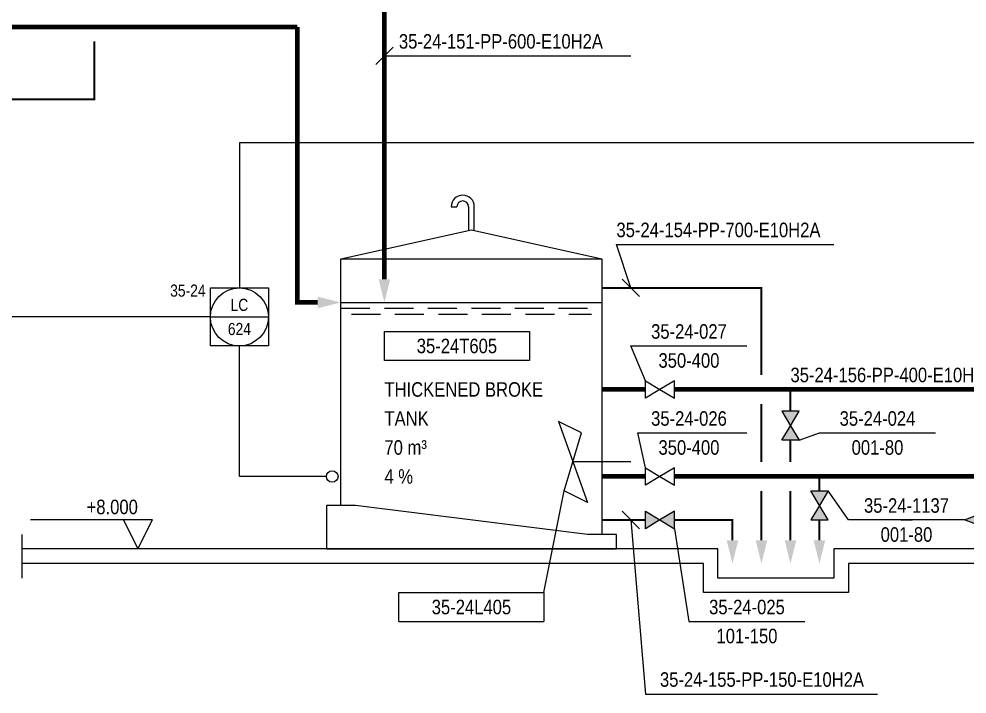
# Model space of a CAD drawing. Header units: millimetres. Extents: x -55 to 6506, y -5 to 599.
# Drawn here: x 4892 to 5055.4, y 262.5 to 378.9 of the extents above; entities that cross this region are included whole.
import ezdxf
from ezdxf.enums import TextEntityAlignment as Align

# ---------------------------------------------------------------- set-up
doc = ezdxf.new("R2010")
doc.units = ezdxf.units.MM
doc.header["$LTSCALE"] = 10
doc.header["$MEASUREMENT"] = 0
doc.linetypes.add('DASHED', pattern=[0.75, 0.5, -0.25])
doc.layers.get('0').update_dxf_attribs({"linetype": 'CONTINUOUS'})
for name, color, linetype in [('P-AGITATOR_POS', 7, 'CONTINUOUS'), ('P-FLOOR', 7, 'CONTINUOUS'), ('P-INSTRPOS', 7, 'CONTINUOUS'), ('P-INSTRPOS_TEXTS', 7, 'CONTINUOUS'), ('P-INSTRU', 7, 'CONTINUOUS'), ('P-LINEPOS', 7, 'CONTINUOUS'), ('P-MASS1', 6, 'CONTINUOUS'), ('P-OTHER', 7, 'CONTINUOUS'), ('P-REJECT', 22, 'CONTINUOUS'), ('P-REVISIONS', 1, 'CONTINUOUS'), ('P-SYMB', 7, 'CONTINUOUS'), ('P-TANK_POS', 7, 'CONTINUOUS'), ('P-VALVEPOS', 7, 'CONTINUOUS'), ('P-VENTS', 7, 'CONTINUOUS'), ('P-WATER', 3, 'CONTINUOUS')]:
    doc.layers.add(name, color=color, linetype=linetype)
doc.styles.add('Arial', font='ARIALN.TTF')
doc.styles.add('CTS_REV', font='isocp.shx')
doc.styles.add('ROMANS', font='ARIALN.TTF')

# ---------------------------------------------------------------- blocks, each defined once
blk = doc.blocks.new('P7A1360')
at = {"color": 0, "linetype": 'ByBlock'}
for p, q in [((-3.5, 4), (-2.5, 4)), ((-0.5, 4), (-0.5, 0)), ((0.5, 0), (0.5, 4))]:
    blk.add_line(p, q, dxfattribs=at)
for radius in [2, 1]:
    blk.add_arc((-1.5, 4), radius, 0, 180, dxfattribs=at)
blk = doc.blocks.new('P7A1312')
at = {"color": 0, "linetype": 'ByBlock'}
for p, q in [((-8.5, 5), (-12.5, 7)), ((-12.5, 7), (-7.5, -7)), ((-11.5, -5), (-8.5, 5)), ((0, 0), (-10, 0)), ((-7.5, -7), (-11.5, -5))]:
    blk.add_line(p, q, dxfattribs=at)
blk = doc.blocks.new('PR46FE9')
h = blk.add_hatch(color=0)
h.paths.add_polyline_path([(-3, -1.8), (-3, 1.8), (0, 0)])
h.paths.add_polyline_path([(3, -1.8), (3, 1.8), (0, 0)])
at = {"color": 0, "linetype": 'ByBlock'}
for points in [[(-3, -1.8), (-3, 1.8), (0, 0)], [(3, -1.8), (3, 1.8), (0, 0)]]:
    blk.add_lwpolyline(points, close=True, dxfattribs=at)
blk = doc.blocks.new('P7A1100')
at = {"color": 0, "linetype": 'ByBlock'}
for points in [[(-3, -1.8), (-3, 1.8), (0, 0)], [(3, -1.8), (3, 1.8), (0, 0)]]:
    blk.add_lwpolyline(points, close=True, dxfattribs=at)
blk = doc.blocks.new('PR4B43D')
h = blk.add_hatch(color=0)
h.paths.add_polyline_path([(-3, -1.8), (-3, 1.8), (0, 0)])
h.paths.add_polyline_path([(3, -1.8), (3, 1.8), (0, 0)])
at = {"layer": 'P-VENTS', "color": 7, "linetype": 'Continuous'}
for points in [[(-3, -1.8), (-3, 1.8), (0, 0)], [(3, -1.8), (3, 1.8), (0, 0)]]:
    blk.add_lwpolyline(points, close=True, dxfattribs=at)
blk = doc.blocks.new('PPI_0700A-25_0')
at = {"color": 0, "linetype": 'ByBlock'}
for p, q in [((0, 0), (25, 0)), ((0, -5), (0, 0)), ((25, 0), (25, -5)), ((25, -5), (0, -5))]:
    blk.add_line(p, q, dxfattribs=at)
blk = doc.blocks.new('PPI_0900A')
at = {"color": 0, "linetype": 'ByBlock'}
blk.add_line((-1, 0), (1, 0), dxfattribs=at)
blk = doc.blocks.new('PPI_1204A')
at = {"color": 0, "linetype": 'ByBlock'}
for p, q in [((-6, -6), (-6, 6)), ((-6, 6), (6, 6)), ((6, 6), (6, -6)), ((-6, 0), (6, 0)), ((6, -6), (-6, -6))]:
    blk.add_line(p, q, dxfattribs=at)
blk.add_circle((0, 0), 6, dxfattribs=at)
blk = doc.blocks.new('PPI_1100A')
at = {"color": 0, "linetype": 'ByBlock'}
blk.add_line((0, 0), (2, 0), dxfattribs=at)
blk = doc.blocks.new('P7A1304')
at = {"color": 0, "linetype": 'ByBlock'}
blk.add_line((1.5, 1.5), (-1.5, -1.5), dxfattribs=at)
blk = doc.blocks.new('P7A1305')
at = {"color": 0, "linetype": 'ByBlock'}
blk.add_solid([(-4, -1), (-4, 1), (0, 0)], dxfattribs=at)
blk = doc.blocks.new('PPI_0102B')
at = {"color": 0, "linetype": 'ByBlock'}
blk.add_circle((0, -1), 1, dxfattribs=at)
blk = doc.blocks.new('PRM3F7E')
h = blk.add_hatch(color=0)
h.paths.add_polyline_path([(-3, 1.8), (-3, -1.8), (0, 0)])
h.paths.add_polyline_path([(3, -1.8), (3, 1.8), (0, 0)])
at = {"layer": 'P-VENTS', "color": 7, "linetype": 'Continuous'}
for points in [[(-3, -1.8), (-3, 1.8), (0, 0)], [(3, -1.8), (3, 1.8), (0, 0)]]:
    blk.add_lwpolyline(points, close=True, dxfattribs=at)
blk = doc.blocks.new('P7A1363')
at = {"color": 0, "linetype": 'ByBlock'}
for p, q in [((2.5, 5), (-18.5, 5)), ((-2.5, 5), (0, 0)), ((0, 0), (2.5, 5))]:
    blk.add_line(p, q, dxfattribs=at)
at = {"color": 0, "linetype": 'ByBlock', "style": 'ROMANS'}
blk.add_attdef('INFO', text='', height=2.5, dxfattribs=at).set_placement((0, 6), align=Align.RIGHT)
blk = doc.blocks.new('PPI_0802A-25_0')
at = {"color": 0, "linetype": 'ByBlock'}
for p, q in [((0, -5), (0, 0)), ((0, 0), (25, 0)), ((25, 0), (25, -5)), ((0, -5), (25, -5))]:
    blk.add_line(p, q, dxfattribs=at)
blk = doc.blocks.new('P7A1369')
at = {"color": 0, "linetype": 'ByBlock'}
blk.add_lwpolyline([(8, -3), (0, 0), (8, 3)], dxfattribs=at)
blk.add_lwpolyline([(14, -3), (14, 3), (8, 3), (8, -3)], close=True, dxfattribs=at)
blk.add_solid([(8, 3), (8, -3), (0, 0)], dxfattribs=at)
at = {"color": 7, "linetype": 'Continuous', "style": 'CTS_REV'}
blk.add_attdef('A', text='', height=3.5, dxfattribs=at).set_placement((11, 0), align=Align.MIDDLE)

msp = doc.modelspace()

# ---------------------------------------------------------------- linework, layer by layer
at = {"layer": 'P-FLOOR'}
for points in [[(5367.5, 287.5), (5260, 287.5), (5260, 280), (5250, 280), (5250, 287.5), (5177.5, 287.5), (5177.5, 282.5), (5167.5, 282.5), (5167.5, 287.5), (5032.5, 287.5), (5032.5, 282.5), (5012.5, 282.5), (5012.5, 287.5), (4892.5, 287.5)], [(5390, 285), (5262.5, 285), (5262.5, 277.5), (5247.5, 277.5), (5247.5, 285), (5180, 285), (5180, 280), (5165, 280), (5165, 285), (5035, 285), (5035, 280), (5010, 280), (5010, 285), (4892.5, 285)]]:
    msp.add_lwpolyline(points, dxfattribs=at)
at = {"layer": 'P-INSTRU'}
for points in [[(5062.5, 357.5), (4930, 357.5), (4930, 332.5)], [(4925, 327.5), (4537.5, 327.5), (4537.5, 280)], [(4945, 300), (4930, 300), (4930, 322.5)]]:
    msp.add_lwpolyline(points, dxfattribs=at)
at = {"layer": 'P-LINEPOS'}
for points in [[(4955, 372.5), (4997.5, 372.5)], [(4997.5, 332.5), (4995, 340), (5032.5, 340)], [(4997.5, 292.5), (5000, 262.5), (5040, 262.5)]]:
    msp.add_lwpolyline(points, dxfattribs=at)
at = {"layer": 'P-MASS1', "const_width": 0.8}
for points in [[(4944.49, 428.31), (4955, 410), (4955, 410), (4955, 334)], [(4565, 377.5), (4940, 377.5)], [(4940, 377.5), (4940, 330), (4943.5, 330)], [(4992.5, 315), (5000, 315)], [(5005, 315), (5062.5, 315)], [(5032.5, 315), (5062.5, 315)], [(4992.5, 300), (5000, 300)], [(5127.5, 300), (5005, 300)]]:
    msp.add_lwpolyline(points, dxfattribs=at)
at = {"layer": 'P-OTHER'}
for points in [[(4982.5, 280), (4986, 297.5)], [(4892.5, 290), (4892.5, 282.5)]]:
    msp.add_lwpolyline(points, dxfattribs=at)
at = {"layer": 'P-REJECT', "const_width": 0.35}
for points in [[(4992.5, 332.5), (5020, 332.5), (5020, 317.5)], [(5025, 311.25), (5025, 315)], [(5020, 312.5), (5020, 302.5)], [(5025, 302.5), (5025, 306.25)], [(5030, 300), (5030, 297.5)], [(5020, 297.5), (5020, 289)], [(5025, 289), (5025, 297.5)], [(4992.5, 292.5), (5000, 292.5)], [(5005, 292.5), (5015, 292.5), (5015, 289)], [(5030, 292.5), (5030, 289)]]:
    msp.add_lwpolyline(points, dxfattribs=at)
at = {"layer": 'P-SYMB'}
for points in [[(4947.5, 337.5), (4970, 342.5), (4992.5, 337.5)], [(4947.5, 295), (4947.5, 337.5), (4992.5, 337.5), (4992.5, 290), (4990, 290), (4950, 295)], [(4947.5, 330), (4992.5, 330)]]:
    msp.add_lwpolyline(points, dxfattribs=at)
at = {"layer": 'P-SYMB', "linetype": 'DASHED'}
for points in [[(4947.5, 329), (4992.5, 329)], [(4949.3, 328), (4990.7, 328)]]:
    msp.add_lwpolyline(points, dxfattribs=at)
at = {"layer": 'P-SYMB'}
msp.add_lwpolyline([(4945, 295), (4945, 287.5), (4995, 287.5), (4995, 290), (4990, 290), (4950, 295)], close=True, dxfattribs=at)
at = {"layer": 'P-VALVEPOS'}
for points in [[(5000, 316.5), (4997.5, 322.5), (5017.5, 322.5)], [(5000, 301.5), (4998.7, 307.5), (5017.5, 307.5)], [(5026.5, 306.25), (5030, 307.5), (5050, 307.5)], [(5055, 292.5), (5035, 292.5), (5031.5, 297.5)], [(5005, 291), (5007.5, 275), (5027.5, 275)]]:
    msp.add_lwpolyline(points, dxfattribs=at)
at = {"layer": 'P-WATER', "const_width": 0.35}
msp.add_lwpolyline([(4905, 375), (4905, 365), (4830, 365), (4830, 297.5)], dxfattribs=at)

# ---------------------------------------------------------------- block references
at = {"layer": 'P-AGITATOR_POS', "color": 140}
msp.add_blockref('PPI_0802A-25_0', (4957.5, 280), dxfattribs=at)
at = {"layer": 'P-INSTRPOS', "color": 140, "xscale": 0.8333, "yscale": 0.8333, "zscale": 0.8333}
msp.add_blockref('PPI_1204A', (4930, 327.5), dxfattribs=at)
at = {"layer": 'P-INSTRU', "color": 140, "rotation": 90}
msp.add_blockref('PPI_0102B', (4945, 300), dxfattribs=at)
at = {"layer": 'P-LINEPOS'}
msp.add_blockref('P7A1304', (4955, 372.5), dxfattribs=at)
at = {"layer": 'P-LINEPOS', "color": 140}
for p in [(4957.5, 372.5), (4995, 340), (5025, 315), (5002.5, 262.5)]:
    msp.add_blockref('PPI_1100A', p, dxfattribs=at)
at = {"layer": 'P-LINEPOS', "rotation": 90}
for p in [(4997.5, 332.5), (4997.5, 292.5)]:
    msp.add_blockref('P7A1304', p, dxfattribs=at)
at = {"layer": 'P-REVISIONS'}
msp.add_blockref('P7A1369', (5055, 292.5), dxfattribs=at).add_auto_attribs({'A': '10'})
at = {"layer": 'P-SYMB'}
for name, p in [('P7A1360', (4970, 342.5)), ('P7A1305', (4947.5, 330)), ('P7A1312', (4997.5, 302.5))]:
    msp.add_blockref(name, p, dxfattribs=at)
at = {"layer": 'P-SYMB', "rotation": 270}
for p in [(4955, 330), (5015, 285), (5020, 285), (5025, 285), (5030, 285)]:
    msp.add_blockref('P7A1305', p, dxfattribs=at)
at = {"layer": 'P-SYMB'}
msp.add_blockref('P7A1363', (4912.5, 287.5), dxfattribs=at).add_auto_attribs({'INFO': '+8.000'})
at = {"layer": 'P-TANK_POS', "color": 140}
msp.add_blockref('PPI_0700A-25_0', (4955, 325), dxfattribs=at)
at = {"layer": 'P-VALVEPOS', "color": 140}
for p in [(5007.5, 322.5), (5007.5, 307.5), (5040, 307.5), (5045, 292.5), (5017.5, 275)]:
    msp.add_blockref('PPI_0900A', p, dxfattribs=at)
at = {"layer": 'P-VENTS', "xscale": 0.8333333333333341, "yscale": 0.8333333333333341, "zscale": 0.8333333333333341}
for name, p in [('P7A1100', (5002.5, 315)), ('P7A1100', (5002.5, 300)), ('PR4B43D', (5002.5, 292.5))]:
    msp.add_blockref(name, p, dxfattribs=at)
at = {"layer": 'P-VENTS'}
for name, p, xscale, yscale, zscale, rotation in [('PR46FE9', (5025, 308.75), 0.833333333333334, 0.833333333333334, 0.833333333333334, 90.00000000000001), ('PRM3F7E', (5030, 295), 0.8333333333333334, 0.8333333333333334, 0.8333333333333334, 270)]:
    msp.add_blockref(name, p, dxfattribs=dict(at, xscale=xscale, yscale=yscale, zscale=zscale, rotation=rotation))

# ---------------------------------------------------------------- texts
at = {"layer": 'P-AGITATOR_POS', "color": 140, "style": 'Arial'}
msp.add_text('35-24L405', height=2.5, dxfattribs=at).set_placement((4970, 277.5), align=Align.MIDDLE)
at = {"layer": 'P-INSTRPOS_TEXTS', "style": 'Arial'}
msp.add_text('35-24', height=2.083, dxfattribs=at).set_placement((4924.17, 331), align=Align.RIGHT)
for s, p in [('LC', (4930, 329.58)), ('624', (4930, 325.42))]:
    msp.add_text(s, height=2.083, dxfattribs=at).set_placement(p, align=Align.MIDDLE)
at = {"layer": 'P-LINEPOS', "color": 140, "style": 'Arial'}
for s, p in [('35-24-151-PP-600-E10H2A', (4957.5, 375)), ('35-24-154-PP-700-E10H2A', (4995, 342.5)), ('35-24-156-PP-400-E10H2A', (5025, 317.5)), ('35-24-155-PP-150-E10H2A', (5002.5, 265))]:
    msp.add_text(s, height=2.5, dxfattribs=at).set_placement(p, align=Align.MIDDLE_LEFT)
at = {"layer": 'P-TANK_POS', "color": 140, "style": 'Arial'}
msp.add_text('35-24T605', height=2.5, dxfattribs=at).set_placement((4967.5, 322.5), align=Align.MIDDLE)
for s, p in [('THICKENED BROKE', (4955, 315)), ('TANK', (4955, 310)), ('70 m³', (4955, 305)), ('4 %', (4955, 300))]:
    msp.add_text(s, height=2.5, dxfattribs=at).set_placement(p, align=Align.MIDDLE_LEFT)
at = {"layer": 'P-VALVEPOS', "color": 140, "style": 'Arial'}
for s, p in [('35-24-027', (5007.5, 325)), ('350-400', (5007.5, 320)), ('35-24-026', (5007.5, 310)), ('35-24-024', (5040, 310)), ('350-400', (5007.5, 305)), ('001-80', (5040, 305)), ('35-24-1137', (5045, 295)), ('001-80', (5045, 290)), ('35-24-025', (5017.5, 277.5)), ('101-150', (5017.5, 272.5))]:
    msp.add_text(s, height=2.5, dxfattribs=at).set_placement(p, align=Align.MIDDLE)

doc.saveas('drawing.dxf')
